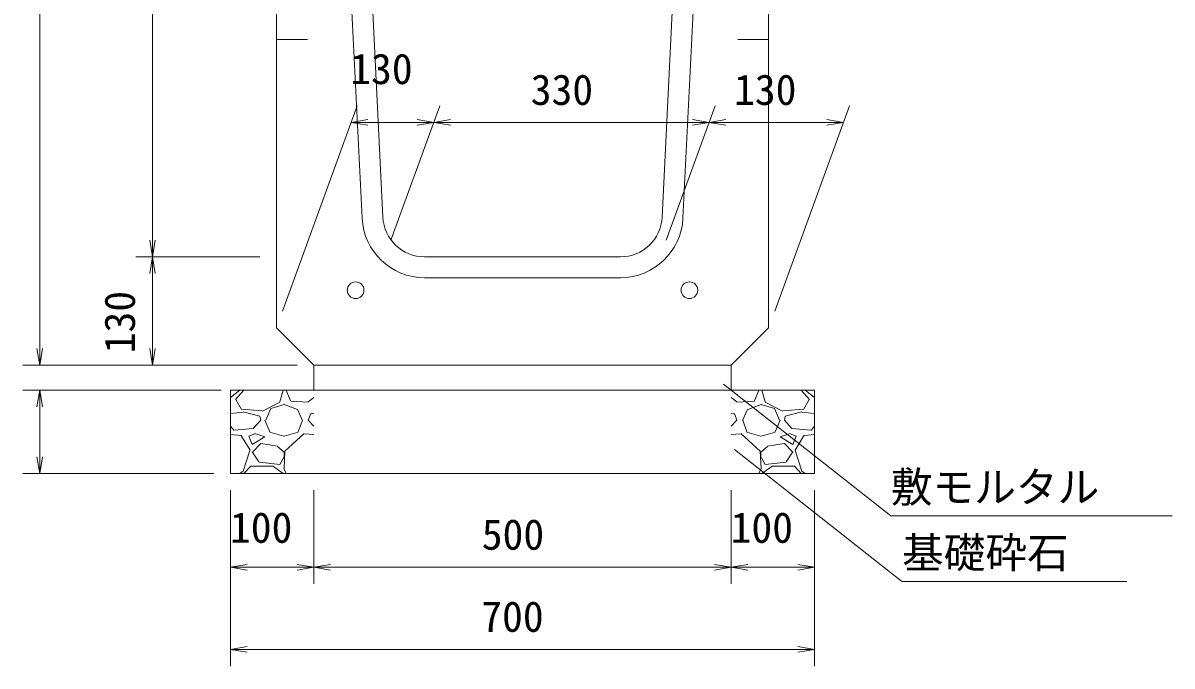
# Model space of a CAD drawing. Units: millimetres, scale not verified. Extents: x 0 to 84100, y 0 to 59400.
# Drawn here: x 44338 to 51224, y 10404 to 14259 of the extents above; entities that cross this region are included whole.
import ezdxf
from ezdxf.enums import TextEntityAlignment as Align

# ---------------------------------------------------------------- set-up
doc = ezdxf.new("R2010")
doc.units = ezdxf.units.MM
doc.header["$LTSCALE"] = 100
for name, color, linetype, lineweight in [('D-STR-DIM（寸法）', 7, 'Continuous', 18), ('D-STR-HTXT（旗揚げ）', 7, 'Continuous', 18), ('D-STR-STRn（構造物）', 7, 'Continuous', 18), ('D-STR（構造物外形線）', 1, 'Continuous', 18)]:
    doc.layers.add(name, color=color, linetype=linetype, lineweight=lineweight)
doc.layers.add('D-STR-TXT（文字）', color=7, linetype='Continuous')
doc.styles.add('ＭＳ ゴシック', font='')
doc.styles.get('ＭＳ ゴシック').set_extended_font_data('MS Gothic')

msp = doc.modelspace()

# ---------------------------------------------------------------- linework, layer by layer
at = {"layer": 'D-STR-DIM（寸法）'}
for p, q in [((44437.8, 12307), (44437.8, 16807)), ((45113.9, 12957), (45113.9, 16482)), ((45892.8, 12532), (46340.8, 13762.8)), ((46542.8, 12957), (46836.1, 13762.8)), ((46542.8, 12957), (46836.1, 13762.8)), ((48192.8, 12957), (48486.1, 13762.8)), ((48192.8, 12957), (48486.1, 13762.8)), ((48842.8, 12532), (49290.8, 13762.8)), ((46304.4, 13662.8), (46404.4, 13679.5)), ((46404.4, 13646.2), (46304.4, 13662.8)), ((46304.4, 13662.8), (46404.4, 13662.8)), ((46404.4, 13662.8), (46699.7, 13662.8)), ((46699.7, 13679.5), (46799.7, 13662.8)), ((46799.7, 13662.8), (46699.7, 13646.2)), ((46799.7, 13662.8), (46699.7, 13662.8)), ((46799.7, 13662.8), (46899.7, 13679.5)), ((46899.7, 13646.2), (46799.7, 13662.8)), ((46799.7, 13662.8), (46899.7, 13662.8)), ((46899.7, 13662.8), (48349.7, 13662.8)), ((48349.7, 13679.5), (48449.7, 13662.8)), ((48449.7, 13662.8), (48349.7, 13646.2)), ((48449.7, 13662.8), (48349.7, 13662.8)), ((48449.7, 13662.8), (48549.7, 13679.5)), ((48549.7, 13646.2), (48449.7, 13662.8)), ((48449.7, 13662.8), (48549.7, 13662.8)), ((48549.7, 13662.8), (49154.4, 13662.8)), ((49154.4, 13679.5), (49254.4, 13662.8)), ((49254.4, 13662.8), (49154.4, 13646.2)), ((49254.4, 13662.8), (49154.4, 13662.8)), ((45113.9, 12857), (45097.2, 12957)), ((45130.5, 12957), (45113.9, 12857)), ((45113.9, 12857), (45113.9, 12957)), ((45756.4, 12857), (45013.9, 12857)), ((45465.3, 12857), (45013.9, 12857)), ((45097.2, 12757), (45113.9, 12857)), ((45113.9, 12857), (45130.5, 12757)), ((45113.9, 12857), (45113.9, 12757)), ((45113.9, 12757), (45113.9, 12307)), ((44437.8, 12307), (44437.8, 12407)), ((44437.8, 12207), (44421.2, 12307)), ((44437.8, 12207), (44421.2, 12307)), ((44454.5, 12307), (44437.8, 12207)), ((44437.8, 12207), (44437.8, 12307)), ((44454.5, 12307), (44437.8, 12207)), ((44437.8, 12207), (44437.8, 12307)), ((45113.9, 12207), (45097.2, 12307)), ((45130.5, 12307), (45113.9, 12207)), ((45113.9, 12207), (45113.9, 12307)), ((45981.4, 12207), (44337.8, 12207)), ((45460.3, 12207), (44337.8, 12207)), ((45756.4, 12207), (45013.9, 12207)), ((45481.4, 12057), (44337.8, 12057)), ((45526.4, 12057), (44337.8, 12057)), ((44421.2, 11957), (44437.8, 12057)), ((44421.2, 11957), (44437.8, 12057)), ((44437.8, 12057), (44454.5, 11957)), ((44437.8, 12057), (44437.8, 11957)), ((44437.8, 12057), (44454.5, 11957)), ((44437.8, 12057), (44437.8, 11957)), ((44437.8, 11957), (44437.8, 11857)), ((44437.8, 11957), (44437.8, 11657)), ((44437.8, 11557), (44421.2, 11657)), ((44454.5, 11657), (44437.8, 11557)), ((44437.8, 11557), (44437.8, 11657)), ((45481.4, 11557), (44337.8, 11557)), ((45581.4, 11457), (45581.4, 10403.5)), ((45581.4, 11457), (45581.4, 10895.9)), ((46081.4, 11457), (46081.4, 10895.9)), ((46081.4, 11457), (46081.4, 10895.9)), ((48581.4, 11457), (48581.4, 10895.9)), ((48581.4, 11457), (48581.4, 10895.9)), ((49081.4, 11457), (49081.4, 10895.9)), ((49081.4, 11457), (49081.4, 10403.5)), ((45581.4, 10995.9), (45681.4, 11012.5)), ((45681.4, 10979.2), (45581.4, 10995.9)), ((45581.4, 10995.9), (45681.4, 10995.9)), ((45981.4, 10995.9), (45681.4, 10995.9)), ((45981.4, 11012.5), (46081.4, 10995.9)), ((46081.4, 10995.9), (45981.4, 10979.2)), ((46081.4, 10995.9), (45981.4, 10995.9)), ((46081.4, 10995.9), (46181.4, 11012.5)), ((46181.4, 10979.2), (46081.4, 10995.9)), ((46081.4, 10995.9), (46181.4, 10995.9)), ((48481.4, 10995.9), (46181.4, 10995.9)), ((48481.4, 11012.5), (48581.4, 10995.9)), ((48581.4, 10995.9), (48481.4, 10979.2)), ((48581.4, 10995.9), (48481.4, 10995.9)), ((48581.4, 10995.9), (48681.4, 11012.5)), ((48681.4, 10979.2), (48581.4, 10995.9)), ((48581.4, 10995.9), (48681.4, 10995.9)), ((48681.4, 10995.9), (48981.4, 10995.9)), ((48981.4, 11012.5), (49081.4, 10995.9)), ((49081.4, 10995.9), (48981.4, 10979.2)), ((49081.4, 10995.9), (48981.4, 10995.9)), ((45581.4, 10503.5), (45681.4, 10520.2)), ((45681.4, 10486.8), (45581.4, 10503.5)), ((45581.4, 10503.5), (45681.4, 10503.5)), ((48981.4, 10503.5), (45681.4, 10503.5)), ((48981.4, 10520.2), (49081.4, 10503.5)), ((49081.4, 10503.5), (48981.4, 10486.8)), ((49081.4, 10503.5), (48981.4, 10503.5))]:
    msp.add_line(p, q, dxfattribs=at)
at = {"layer": 'D-STR-HTXT（旗揚げ）'}
for p, q in [((48535.3, 12093.9), (49538, 11304.7)), ((48600.8, 11701.4), (49603.4, 10912.3)), ((51223.6, 11304.7), (49538, 11304.7)), ((50952.5, 10911), (49605.1, 10911))]:
    msp.add_line(p, q, dxfattribs=at)
at = {"layer": 'D-STR-STRn（構造物）'}
for p, q in [((45856.4, 14159.7), (46042.5, 14159.7)), ((48806.4, 14159.7), (48621.6, 14159.7)), ((46081.4, 12207), (46081.4, 12057)), ((48581.4, 12207), (48581.4, 12057)), ((46081.4, 12057), (45581.4, 12057)), ((45581.4, 12057), (45581.4, 11557)), ((45581.4, 12013.5), (45637.7, 12057)), ((45612.3, 12001.8), (45662, 12057)), ((45897.5, 12056.7), (45877.5, 11986.7)), ((45914.5, 12057), (45941.5, 11992.9)), ((49081.4, 12057), (46081.4, 12057)), ((48581.4, 12057), (49081.4, 12057)), ((48748.3, 12057), (48721.4, 11992.9)), ((48765.4, 12056.7), (48785.4, 11986.7)), ((49050.5, 12001.8), (49000.9, 12057)), ((49081.4, 12013.5), (49025.1, 12057)), ((49081.4, 12057), (49081.4, 11557)), ((45648.3, 11941.5), (45613.3, 12001.5)), ((45877.5, 11986.4), (45772.5, 11931.4)), ((45942, 11991.5), (46047, 11986.5)), ((46047.3, 11987.2), (46081.4, 12013.5)), ((48615.5, 11987.2), (48581.4, 12013.5)), ((48720.8, 11991.5), (48615.8, 11986.5)), ((48785.3, 11986.4), (48890.3, 11931.4)), ((49014.6, 11941.5), (49049.6, 12001.5)), ((45657.7, 11926.2), (45581.4, 11918.2)), ((45772, 11932.8), (45647, 11942.8)), ((45757.1, 11902.1), (45657.1, 11927.1)), ((45792.2, 11876.8), (45822.2, 11946.8)), ((45822.3, 11946.8), (45902.3, 11971.8)), ((45902.1, 11971.8), (45982.1, 11941.8)), ((45982.4, 11941.6), (46012.4, 11876.6)), ((46047.2, 11876.9), (46062.2, 11916.9)), ((46081.4, 11918.2), (46062.7, 11916.2)), ((48581.4, 11918.2), (48600.1, 11916.2)), ((48615.7, 11876.9), (48600.7, 11916.9)), ((48680.5, 11941.6), (48650.5, 11876.6)), ((48760.7, 11971.8), (48680.7, 11941.8)), ((48840.5, 11946.8), (48760.5, 11971.8)), ((48870.7, 11876.8), (48840.7, 11946.8)), ((48890.9, 11932.8), (49015.9, 11942.8)), ((48905.7, 11902.1), (49005.7, 11927.1)), ((49005.1, 11926.2), (49081.4, 11918.2)), ((45762.3, 11876.8), (45717.3, 11826.8)), ((45762.3, 11876.5), (45757.3, 11901.5)), ((45786.8, 11876.9), (45816.8, 11806.9)), ((45987.1, 11807), (46012.1, 11877)), ((46081.4, 11841), (46047.1, 11878.4)), ((48581.4, 11841), (48615.7, 11878.4)), ((48675.7, 11807), (48650.7, 11877)), ((48876, 11876.9), (48846, 11806.9)), ((48900.5, 11876.5), (48905.5, 11901.5)), ((48900.5, 11876.8), (48945.5, 11826.8)), ((45602.1, 11818.4), (45581.4, 11841)), ((45642.4, 11786.3), (45581.4, 11791.4)), ((45716.9, 11827.1), (45601.9, 11817.1)), ((45698.4, 11697.1), (45643.4, 11787.1)), ((45692.1, 11781.8), (45712.1, 11731.8)), ((45727.2, 11796.6), (45692.2, 11781.6)), ((45712.1, 11731.9), (45787.1, 11776.9)), ((45787.4, 11776.9), (45727.4, 11796.9)), ((45816.9, 11806.4), (45901.9, 11781.4)), ((45902.6, 11781.5), (45987.6, 11806.5)), ((46022.4, 11796.8), (45907.4, 11691.8)), ((46081.4, 11791.4), (46022.4, 11796.3)), ((48581.4, 11791.4), (48640.4, 11796.3)), ((48640.4, 11796.8), (48755.4, 11691.8)), ((48760.3, 11781.5), (48675.3, 11806.5)), ((48845.9, 11806.4), (48760.9, 11781.4)), ((48875.4, 11776.9), (48935.4, 11796.9)), ((48950.7, 11731.9), (48875.7, 11776.9)), ((48935.6, 11796.6), (48970.6, 11781.6)), ((48945.9, 11827.1), (49060.9, 11817.1)), ((48970.7, 11781.8), (48950.7, 11731.8)), ((48964.4, 11697.1), (49019.4, 11787.1)), ((49020.4, 11786.3), (49081.4, 11791.4)), ((49060.7, 11818.4), (49081.4, 11841)), ((45762.3, 11736.8), (45712.3, 11686.8)), ((45862.9, 11722.1), (45762.9, 11737.1)), ((45903.3, 11685.7), (45863.3, 11720.7)), ((48759.5, 11685.7), (48799.5, 11720.7)), ((48800, 11722.1), (48900, 11737.1)), ((48900.6, 11736.8), (48950.6, 11686.8)), ((45657.3, 11571.6), (45697.3, 11696.6)), ((45712.1, 11687), (45752.1, 11627)), ((45877.4, 11611.9), (45902.4, 11656.9)), ((45907.1, 11692), (45902.1, 11587)), ((45902.3, 11656.8), (45902.3, 11686.8)), ((48755.8, 11692), (48760.8, 11587)), ((48785.4, 11611.9), (48760.4, 11656.9)), ((48760.5, 11656.8), (48760.5, 11686.8)), ((48950.7, 11687), (48910.7, 11627)), ((49005.5, 11571.6), (48965.5, 11696.6)), ((45637.7, 11557), (45657.3, 11572.2)), ((45662, 11557), (45702.3, 11601.8)), ((45702.3, 11601.8), (45832.3, 11601.8)), ((45752.4, 11626.6), (45877.4, 11611.6)), ((45832.1, 11602.9), (45897.1, 11557.9)), ((45901.5, 11587.9), (45914.5, 11557)), ((48761.4, 11587.9), (48748.3, 11557)), ((48830.7, 11602.9), (48765.7, 11557.9)), ((48910.4, 11626.6), (48785.4, 11611.6)), ((48960.5, 11601.8), (48830.5, 11601.8)), ((49000.9, 11557), (48960.5, 11601.8)), ((49025.1, 11557), (49005.5, 11572.2)), ((45581.4, 11557), (49081.4, 11557))]:
    msp.add_line(p, q, dxfattribs=at)
for centre in [(46331.4, 12657), (48331.4, 12657)]:
    msp.add_circle(centre, 50, dxfattribs=at)
at = {"layer": 'D-STR（構造物外形線）'}
for p, q in [((46200.2, 16552), (46369.9, 13088.7)), ((46323.9, 16582), (46494.8, 13094.8)), ((48338.9, 16582), (48168.1, 13094.8)), ((48462.6, 16552), (48292.9, 13088.7)), ((45856.4, 15860.6), (45856.4, 12432)), ((48806.4, 15860.6), (48806.4, 12432)), ((46744.5, 12857), (47918.4, 12857)), ((46744.5, 12732), (47918.4, 12732)), ((46081.4, 12207), (45856.4, 12432)), ((48806.4, 12432), (48581.4, 12207)), ((46081.4, 12207), (48581.4, 12207))]:
    msp.add_line(p, q, dxfattribs=at)
for centre, radius, start, end in [((46744.5, 13107), 375, 182.80487, 270), ((46744.5, 13107), 250, 182.80487, 270), ((47918.4, 13107), 250, 270, 357.19513), ((47918.4, 13107), 375, 270, 357.19513)]:
    msp.add_arc(centre, radius, start, end, dxfattribs=at)

# ---------------------------------------------------------------- texts
at = {"layer": 'D-STR-DIM（寸法）', "style": 'ＭＳ ゴシック'}
for s, p in [('130', (46298.9, 13837.8)), ('330', (47380.4, 13712.8)), ('130', (48598.9, 13712.8)), ('100', (45578.2, 11087.3)), ('100', (48578.2, 11087.3)), ('500', (47087.1, 11045.9)), ('700', (47084, 10553.5))]:
    msp.add_text(s, height=183.3, dxfattribs=at).set_placement(p, align=Align.BOTTOM_LEFT)
msp.add_text('130', height=183.3, rotation=90, dxfattribs=at).set_placement((45063.9, 12278.8), align=Align.BOTTOM_LEFT)
at = {"layer": 'D-STR-TXT（文字）', "style": 'ＭＳ ゴシック'}
for s, p in [('敷モルタル', (49538, 11330)), ('基礎砕石', (49605.1, 10936.2))]:
    msp.add_text(s, height=183.3, dxfattribs=at).set_placement(p, align=Align.BOTTOM_LEFT)

doc.saveas('drawing.dxf')
